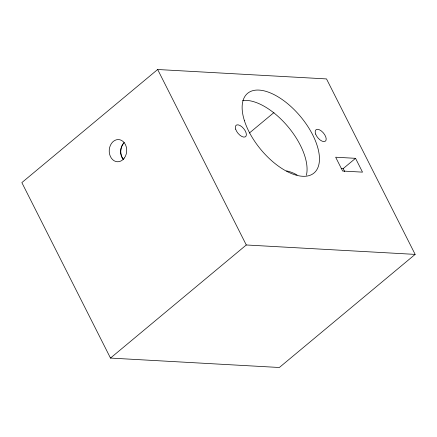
<?xml version="1.0" encoding="UTF-8"?>
<svg xmlns="http://www.w3.org/2000/svg" width="437" height="437" viewBox="0 0 437 437"><rect width="100%" height="100%" fill="white"/><g stroke="black" fill="none" stroke-linecap="round" stroke-linejoin="round"><path stroke-width="0.66" d="M123.758 143.101C120.028 147.575 119.612 154.769 123.381 159.319M157.653 69.505L21.85 182.606L110.485 358.078L279.347 367.495L415.15 254.394L326.515 78.922L157.653 69.505L246.288 244.977L415.15 254.394M249.401 133.006L273.988 112.533M110.485 358.078L246.288 244.977M341.199 168.496L343.187 168.606L355.532 158.325L362.513 172.145L342.641 171.036L335.66 157.216L355.532 158.325M343.187 168.606L344.706 171.61M123.431 159.647A11.111 8.745 -86.8 0 1 124.239 142.484M242.655 100.532A51.861 25.799 50.2 0 1 287.431 126.031A51.861 25.799 50.2 0 1 306.392 175.232M286.552 170.9A51.861 40.816 -86.8 0 1 297.078 175.002M124.392 157.986A11.111 8.745 -86.8 0 0 119.907 139.769A11.111 8.745 -86.8 0 0 109.605 154.234A11.111 8.745 -86.8 0 0 124.392 157.986M235.641 129.123A7.407 3.687 50.2 0 0 245.037 136.972A7.407 3.687 50.2 0 0 241.88 126.785A7.407 3.687 50.2 0 0 235.641 129.123M315.645 134.093A7.407 3.687 50.2 0 0 325.155 141.32A7.407 3.687 50.2 0 0 321.266 130.909A7.407 3.687 50.2 0 0 315.645 134.093M244.299 120.312A51.861 25.799 50.2 0 0 310.084 175.275A51.861 25.799 50.2 0 0 287.983 103.968A51.861 25.799 50.2 0 0 244.299 120.312"/></g></svg>
